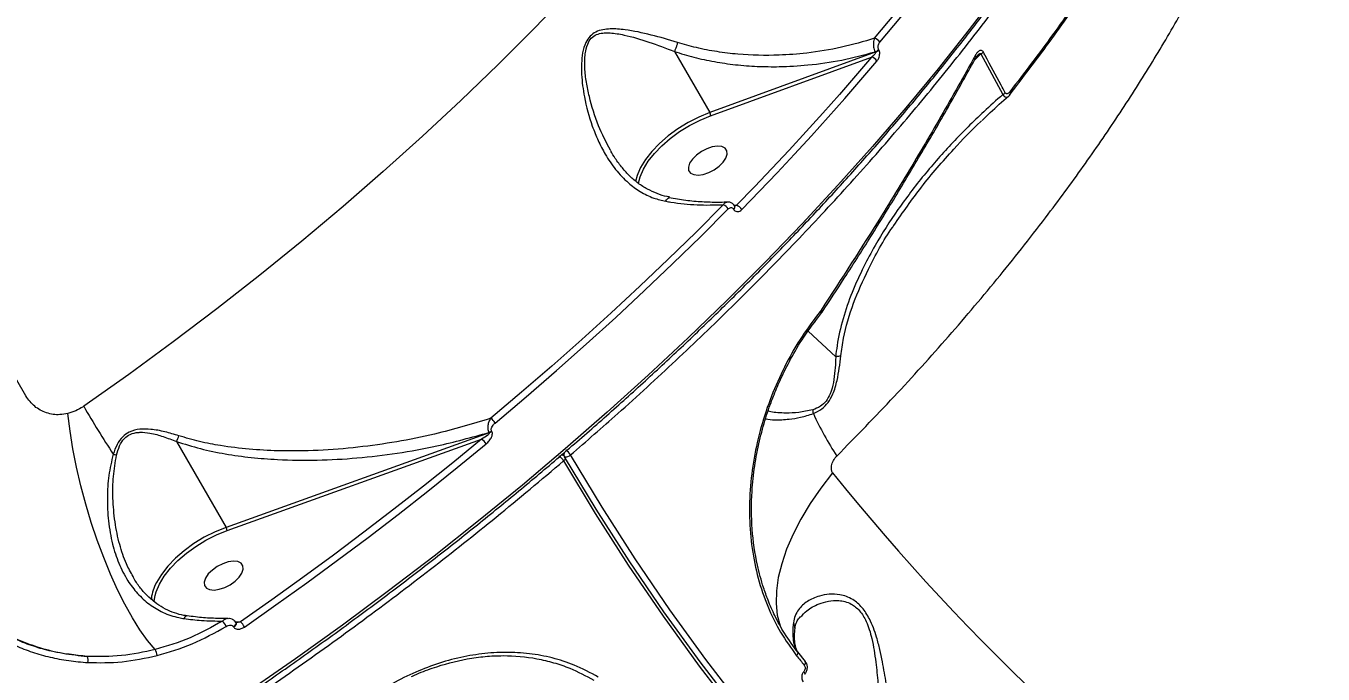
# Model space of a CAD drawing. Header units: millimetres. Extents: x -10881 to 8954, y -8695 to 5624.
# Drawn here: x 2917.6 to 3187.8, y -3273.4 to -3138.4 of the extents above; entities that cross this region are included whole.
import ezdxf

# ---------------------------------------------------------------- set-up
doc = ezdxf.new("R2010")
doc.units = ezdxf.units.MM
for name, color, linetype in [('DIKOM_ОБЪЕКТ', 7, 'Continuous'), ('DIKOM_РАЗМЕР_ЗОНА', 7, 'Continuous'), ('DIKOM_РАЗМЕР_ОБЪЕКТА', 7, 'Continuous')]:
    doc.layers.add(name, color=color, linetype=linetype)
doc.styles.add('style1', font='arial.ttf', dxfattribs={"width": 0.8})
doc.dimstyles.new('1-50', dxfattribs={"dimtxt": 300, "dimasz": 200, "dimexe": 100, "dimexo": 0, "dimgap": 100, "dimtad": 1, "dimtxsty": 'style1', "dimcen": 200, "dimclrd": 7, "dimclre": 7, "dimclrt": 7, "dimadec": 1, "dimazin": 2, "dimtfac": 1, "dimtmove": 0, "dimatfit": 2, "dimfxl": 0, "dimlwd": 25, "dimlwe": 18, "dimarcsym": 0})

# ---------------------------------------------------------------- blocks, each defined once
blk = doc.blocks.new('*D10')
at = {"layer": 'Defpoints', "color": 0, "transparency": 16777216}
for p in [(-7152.73, 2730.8), (7385.22, 911.28), (7385.22, -7693.77)]:
    blk.add_point(p, dxfattribs=at)
at = {"layer": 'DIKOM_РАЗМЕР_ОБЪЕКТА', "color": 7, "lineweight": 18, "transparency": 16777216}
for p, q in [((-7152.73, 2730.8), (-7152.73, -7793.77)), ((7385.22, 911.28), (7385.22, -7793.77))]:
    blk.add_line(p, q, dxfattribs=at)
at = {"layer": 'DIKOM_РАЗМЕР_ОБЪЕКТА', "color": 7, "lineweight": 25, "transparency": 16777216}
blk.add_line((-6952.73, -7693.77), (7185.22, -7693.77), dxfattribs=at)
at = {"layer": 'DIKOM_РАЗМЕР_ОБЪЕКТА', "color": 7, "transparency": 16777216}
for points in [[(-6952.73, -7660.43), (-6952.73, -7727.1), (-7152.73, -7693.77)], [(7185.22, -7660.43), (7185.22, -7727.1), (7385.22, -7693.77)]]:
    blk.add_solid(points, dxfattribs=at)
at = {"layer": 'DIKOM_РАЗМЕР_ОБЪЕКТА', "color": 7, "transparency": 16777216, "insert": (116.24, -7440.59), "char_height": 300, "attachment_point": 5, "style": 'style1'}
blk.add_mtext('14500', dxfattribs=at)
blk = doc.blocks.new('*D12')
at = {"layer": 'Defpoints', "color": 0, "transparency": 16777216}
for p in [(-9113.32, 3014.05), (8954.2, 2756.48), (8954.2, -8594.51)]:
    blk.add_point(p, dxfattribs=at)
at = {"layer": 'DIKOM_РАЗМЕР_ЗОНА', "color": 7, "lineweight": 18, "transparency": 16777216}
for p, q in [((-9113.32, 3014.05), (-9113.32, -8694.51)), ((8954.2, 2756.48), (8954.2, -8694.51))]:
    blk.add_line(p, q, dxfattribs=at)
at = {"layer": 'DIKOM_РАЗМЕР_ЗОНА', "color": 7, "lineweight": 25, "transparency": 16777216}
blk.add_line((-8913.32, -8594.51), (8754.2, -8594.51), dxfattribs=at)
at = {"layer": 'DIKOM_РАЗМЕР_ЗОНА', "color": 7, "transparency": 16777216}
for points in [[(-8913.32, -8561.18), (-8913.32, -8627.85), (-9113.32, -8594.51)], [(8754.2, -8561.18), (8754.2, -8627.85), (8954.2, -8594.51)]]:
    blk.add_solid(points, dxfattribs=at)
at = {"layer": 'DIKOM_РАЗМЕР_ЗОНА', "color": 7, "transparency": 16777216, "insert": (-79.56, -8341.34), "char_height": 300, "attachment_point": 5, "style": 'style1'}
blk.add_mtext('18000', dxfattribs=at)

msp = doc.modelspace()

# ---------------------------------------------------------------- linework, layer by layer
at = {"layer": 'DIKOM_ОБЪЕКТ', "color": 7, "linetype": 'Continuous', "lineweight": 15}
for p, q in [((2917.597, -3215.454), (2767.582, -2955.646)), ((3052.654, -3143.671), (3060.009, -3156.409)), ((3094.49, -3143.824), (3060.009, -3156.409)), ((3094.446, -3143.748), (3094.49, -3143.824)), ((3095.236, -3143.316), (3095.191, -3143.24)), ((3115.197, -3145.406), (3116.491, -3144.196)), ((3116.491, -3144.196), (3121.039, -3152.662)), ((3060.206, -3157.072), (3093.7, -3144.847)), ((3039.433, -3164.403), (3039.339, -3164.211)), ((3045.203, -3171.256), (3045.326, -3170.569)), ((3064.991, -3176.537), (3065.005, -3176.561)), ((3065.607, -3175.729), (3065.124, -3175.782)), ((3065.233, -3175.906), (3065.219, -3175.882)), ((3083.197, -3197.598), (3083, -3197.873)), ((3083.128, -3198.354), (3083.464, -3197.906)), ((3083.223, -3197.559), (3083.197, -3197.598)), ((3086.244, -3207.271), (3080.516, -3201.969)), ((3014.635, -3222.828), (3014.583, -3222.738)), ((2948.955, -3224.938), (2959.291, -3242.837)), ((3014.074, -3223.149), (2959.291, -3242.837)), ((2959.483, -3243.502), (3012.507, -3224.445)), ((3014.022, -3223.059), (3014.074, -3223.149)), ((3029.457, -3227.835), (3029.185, -3227.71)), ((2940.013, -3253.251), (2939.925, -3253.085)), ((2962.29, -3262.502), (2961.237, -3262.615)), ((2960.828, -3263.531), (2960.869, -3263.601)), ((3077.748, -3263.868), (3077.753, -3263.822)), ((3079.934, -3270.755), (3078.351, -3268.776)), ((3079.598, -3272.901), (3079.581, -3272.921)), ((3079.806, -3273.404), (3079.824, -3273.384))]:
    msp.add_line(p, q, dxfattribs=at)
at = {"layer": 'DIKOM_ОБЪЕКТ', "color": 7, "linetype": 'Continuous', "lineweight": 15, "flags": 128}
for points in [[(3120.232, -3130.968), (3114.038, -3139.127), (3107.581, -3147.273), (3100.869, -3155.398), (3093.906, -3163.495), (3086.698, -3171.558), (3079.252, -3179.579), (3071.574, -3187.553), (3063.67, -3195.472), (3055.546, -3203.33), (3047.21, -3211.12), (3038.669, -3218.835), (3029.93, -3226.469), (3021, -3234.016), (3011.886, -3241.469), (3002.597, -3248.822), (2993.141, -3256.069), (2983.524, -3263.203), (2973.756, -3270.219), (2963.845, -3277.111)], [(3030.8, -3131.187), (3023.484, -3138.814), (3015.94, -3146.387), (3008.176, -3153.899), (3000.199, -3161.342), (2992.016, -3168.71), (2983.634, -3175.996), (2975.063, -3183.192), (2966.309, -3190.294), (2957.38, -3197.292), (2948.286, -3204.183), (2939.034, -3210.958), (2929.634, -3217.611)], [(3115.308, -3144.519), (3115.387, -3144.623), (3115.441, -3144.723), (3115.47, -3144.815), (3115.472, -3144.898), (3115.448, -3144.967)], [(3093.7, -3144.847), (3090.384, -3148.738), (3087.011, -3152.621), (3083.581, -3156.497), (3080.095, -3160.364), (3076.554, -3164.221), (3072.959, -3168.068), (3069.31, -3171.904), (3065.607, -3175.729)], [(3066.677, -3176.623), (3070.388, -3172.79), (3074.046, -3168.944), (3077.65, -3165.088), (3081.199, -3161.221), (3084.693, -3157.345), (3088.131, -3153.461), (3091.512, -3149.568), (3094.837, -3145.668)], [(3045.326, -3170.569), (3045.547, -3169.777), (3046.224, -3168.186), (3047.214, -3166.553), (3048.494, -3164.917), (3050.033, -3163.316), (3051.796, -3161.788), (3053.742, -3160.368), (3055.825, -3159.089), (3057.997, -3157.982), (3060.206, -3157.072)], [(3060.009, -3156.409), (3057.731, -3157.348), (3055.492, -3158.49), (3053.344, -3159.808), (3051.337, -3161.273), (3049.519, -3162.849), (3047.931, -3164.5), (3046.612, -3166.187), (3045.591, -3167.871), (3045.357, -3168.348)], [(3060.552, -3163.555), (3059.399, -3163.937), (3058.264, -3164.521), (3057.237, -3165.258), (3056.402, -3166.089), (3055.827, -3166.946), (3055.558, -3167.761), (3055.617, -3168.468), (3055.999, -3169.008), (3056.674, -3169.338), (3057.586, -3169.432), (3058.661, -3169.282), (3059.814, -3168.9), (3060.949, -3168.317), (3061.976, -3167.58), (3062.811, -3166.749), (3063.386, -3165.891), (3063.655, -3165.076), (3063.596, -3164.37), (3063.214, -3163.829), (3062.539, -3163.499), (3061.627, -3163.405), (3060.552, -3163.555)], [(3045.357, -3168.348), (3044.893, -3169.512), (3044.579, -3170.763)], [(3062.826, -3175.608), (3057.154, -3181.297), (3051.369, -3186.955), (3045.472, -3192.578), (3039.466, -3198.166), (3033.354, -3203.716), (3027.139, -3209.224), (3020.823, -3214.69), (3014.408, -3220.109)], [(3015.319, -3221.093), (3021.747, -3215.661), (3028.077, -3210.184), (3034.306, -3204.663), (3040.432, -3199.102), (3046.451, -3193.501), (3052.361, -3187.865), (3058.159, -3182.195), (3063.843, -3176.494)], [(3083.197, -3197.598), (3083.29, -3197.699), (3083.358, -3197.792), (3083.402, -3197.876), (3083.418, -3197.946), (3083.406, -3198), (3083.404, -3198.004)], [(3083.223, -3197.559), (3083.312, -3197.661), (3083.379, -3197.756), (3083.421, -3197.841), (3083.437, -3197.913), (3083.425, -3197.97), (3083.423, -3197.974)], [(2944.507, -3268.301), (2942.933, -3266.404), (2941.347, -3264.184), (2939.765, -3261.663), (2938.203, -3258.866), (2936.677, -3255.821), (2935.2, -3252.557), (2933.788, -3249.108), (2932.455, -3245.507), (2931.214, -3241.789), (2930.077, -3237.991), (2929.055, -3234.151), (2928.158, -3230.307), (2927.396, -3226.497), (2926.776, -3222.758), (2926.304, -3219.127)], [(3012.507, -3224.445), (3006.485, -3229.367), (3000.385, -3234.245), (2994.21, -3239.077), (2987.962, -3243.863), (2981.644, -3248.6), (2975.258, -3253.287), (2968.806, -3257.921), (2962.29, -3262.502)], [(2963.113, -3263.603), (2969.644, -3259.012), (2976.111, -3254.367), (2982.513, -3249.669), (2988.846, -3244.92), (2995.109, -3240.123), (3001.298, -3235.279), (3007.413, -3230.389), (3013.45, -3225.456)], [(3029.904, -3228.242), (3029.914, -3228.263), (3029.94, -3228.363), (3029.931, -3228.478), (3029.888, -3228.604), (3029.812, -3228.735), (3029.706, -3228.866), (3029.575, -3228.993)], [(3231.077, -3414.488), (3218.867, -3408.049), (3206.874, -3401.335), (3195.106, -3394.348), (3183.571, -3387.095), (3172.277, -3379.578), (3161.23, -3371.805), (3150.439, -3363.778), (3139.909, -3355.505), (3129.649, -3346.989), (3119.664, -3338.237), (3109.962, -3329.255), (3100.548, -3320.048), (3091.429, -3310.623), (3082.61, -3300.985), (3074.099, -3291.141), (3065.899, -3281.098), (3058.017, -3270.861), (3050.457, -3260.438), (3043.226, -3249.836), (3036.326, -3239.061), (3029.764, -3228.12)], [(3231.864, -3413.67), (3219.683, -3407.247), (3207.719, -3400.548), (3195.979, -3393.578), (3184.472, -3386.342), (3173.205, -3378.843), (3162.184, -3371.088), (3151.418, -3363.08), (3140.914, -3354.826), (3130.678, -3346.331), (3120.717, -3337.6), (3111.037, -3328.64), (3101.646, -3319.455), (3092.548, -3310.052), (3083.751, -3300.437), (3075.259, -3290.616), (3067.079, -3280.597), (3059.216, -3270.384), (3051.674, -3259.986), (3044.46, -3249.409), (3037.577, -3238.659), (3031.029, -3227.745)], [(3029.575, -3228.993), (3036.141, -3239.94), (3043.045, -3250.722), (3050.281, -3261.331), (3057.846, -3271.761), (3065.733, -3282.004), (3073.938, -3292.054), (3082.455, -3301.904), (3091.279, -3311.548), (3100.403, -3320.979), (3109.823, -3330.192), (3119.532, -3339.18), (3129.523, -3347.937), (3139.79, -3356.458), (3150.326, -3364.737), (3161.125, -3372.768), (3172.178, -3380.547), (3183.48, -3388.068), (3195.022, -3395.326), (3206.797, -3402.317), (3218.797, -3409.036), (3231.015, -3415.478)], [(3085.601, -3231.454), (3083.146, -3234.671), (3080.946, -3237.898), (3079.016, -3241.109), (3077.374, -3244.281), (3076.03, -3247.387), (3074.997, -3250.404), (3074.281, -3253.309), (3073.888, -3256.078), (3073.822, -3258.691), (3074.083, -3261.127), (3074.669, -3263.366), (3074.717, -3263.499)], [(2944.505, -3257.043), (2944.728, -3256.243), (2945.409, -3254.643), (2946.406, -3253.002), (2947.695, -3251.358), (2949.246, -3249.751), (2951.022, -3248.217), (2952.982, -3246.793), (2955.079, -3245.513), (2957.263, -3244.407), (2959.483, -3243.502)], [(2959.291, -3242.837), (2957.001, -3243.771), (2954.748, -3244.912), (2952.586, -3246.232), (2950.565, -3247.7), (2948.733, -3249.282), (2947.134, -3250.94), (2945.804, -3252.635), (2944.777, -3254.327), (2944.543, -3254.803)], [(2959.733, -3250.02), (2958.581, -3250.402), (2957.445, -3250.985), (2956.418, -3251.722), (2955.584, -3252.553), (2955.008, -3253.411), (2954.739, -3254.226), (2954.798, -3254.932), (2955.18, -3255.472), (2955.855, -3255.803), (2956.767, -3255.896), (2957.843, -3255.746), (2958.995, -3255.364), (2960.131, -3254.781), (2961.157, -3254.044), (2961.992, -3253.213), (2962.567, -3252.355), (2962.836, -3251.54), (2962.777, -3250.834), (2962.395, -3250.294), (2961.721, -3249.963), (2960.809, -3249.869), (2959.733, -3250.02)], [(2944.334, -3258.369), (2944.379, -3257.763), (2944.505, -3257.043)], [(2951.144, -3261.302), (2951.147, -3261.302), (2951.162, -3261.304)], [(2961.305, -3262.671), (2961.342, -3262.809), (2961.309, -3262.982), (2961.206, -3263.17), (2961.041, -3263.358), (2960.828, -3263.531)], [(2961.345, -3262.739), (2961.382, -3262.879), (2961.349, -3263.052), (2961.246, -3263.24), (2961.082, -3263.428), (2960.869, -3263.601)], [(2961.339, -3262.729), (2961.342, -3262.735), (2961.345, -3262.739)], [(3079.687, -3271.553), (3079.788, -3271.43), (3079.871, -3271.307), (3079.934, -3271.185), (3079.974, -3271.069), (3079.992, -3270.962), (3079.985, -3270.867), (3079.955, -3270.786), (3079.934, -3270.755)], [(3079.581, -3272.921), (3079.67, -3273.032), (3079.741, -3273.135), (3079.791, -3273.226), (3079.819, -3273.303), (3079.823, -3273.363), (3079.806, -3273.405)], [(3079.598, -3272.901), (3079.687, -3273.012), (3079.758, -3273.115), (3079.808, -3273.206), (3079.836, -3273.283), (3079.841, -3273.344), (3079.824, -3273.383)]]:
    msp.add_lwpolyline(points, dxfattribs=at)
at = {"layer": 'DIKOM_ОБЪЕКТ', "color": 7, "linetype": 'Continuous', "lineweight": 15}
for centre, radius, start, end in [((2747.431, -2848.472), 453.75, 319.86872, 329.00966), ((2747.751, -2848.634), 454.754, 319.86872, 329.00966), ((3093.933, -3142.634), 1.753, 30.61266, 76.09112), ((3093.832, -3142.045), 1.809, 289.82279, 318.68929), ((3093.877, -3142.122), 1.809, 289.82279, 318.68929), ((3115.694, -3142.617), 1.769, 296.77789, 317.69529), ((3093.345, -3146.536), 1.726, 30.19473, 78.10709), ((3120.193, -3151.082), 1.793, 298.18038, 318.83296), ((3122.112, -3152.408), 0.546, 333.01395, 39.214), ((3058.789, -3157.131), 1.418, 2.40255, 30.63228), ((3062.04, -3177.539), 2.085, 30.09203, 67.8389), ((3064.646, -3176.049), 0.597, 305.27148, 16.09188), ((3064.666, -3176.077), 0.591, 305.04544, 17.38839), ((3064.937, -3177.615), 2.002, 29.70435, 70.45249), ((3126.797, -3103.274), 227.917, 210.10985, 213.05504), ((3012.74, -3222.566), 2.97, 29.73402, 55.81552), ((3078.802, -3219.14), 2.788, 0.40439, 16.90422), ((3145.469, -3189.685), 70.335, 204.74023, 212.98718), ((3013.374, -3221.276), 1.897, 289.954, 309.59593), ((3013.426, -3221.366), 1.897, 289.954, 309.59593), ((2940.592, -3220.808), 9.327, 333.71724, 341.62262), ((3010.893, -3226.895), 2.934, 29.36933, 56.6152), ((2944.785, -3194.649), 34.153, 254.69284, 255.90504), ((3027.219, -3230.32), 2.703, 29.39657, 59.04141), ((3029.175, -3228.461), 0.686, 65.66491, 97.81234), ((3029.039, -3228.744), 1, 30.11569, 65.24385), ((3030.736, -3227.644), 1.089, 156.6848, 199.07997), ((3030.008, -3226.693), 1.466, 263.52564, 314.16439), ((3028.702, -3229.056), 2.671, 29.40051, 59.41488), ((3442.988, -2945.58), 457.656, 218.65634, 235.75907), ((2958.099, -3243.543), 1.385, 1.70397, 30.62834), ((2952.245, -3258.612), 8.593, 153.68365, 175.68918), ((2951.279, -3262.088), 0.798, 99.71674, 161.90678), ((2954.98, -3265.511), 4.775, 25.3222, 41.36149), ((2958.345, -3266.305), 5.48, 29.53919, 43.95279), ((3076.145, -3263.695), 1.613, 355.45604, 37.14704), ((2942.234, -3269.772), 2.707, 4.70876, 32.92409), ((2928.663, -3270.517), 1.894, 345.10592, 25.18352), ((3424.907, -2993.875), 443.037, 218.4833, 218.81143)]:
    msp.add_arc(centre, radius, start, end, dxfattribs=at)
for points, knots in [([(2912.672, -3309.927), (2914.419, -3308.91), (2919.483, -3305.963), (2927.8, -3300.979), (2937.587, -3294.933), (2947.272, -3288.756), (2956.85, -3282.455), (2966.312, -3276.033), (2975.652, -3269.496), (2984.863, -3262.849), (2993.937, -3256.097), (3002.868, -3249.245), (3011.649, -3242.297), (3020.274, -3235.259), (3028.736, -3228.137), (3037.029, -3220.936), (3045.146, -3213.66), (3053.082, -3206.317), (3060.83, -3198.91), (3068.385, -3191.446), (3075.74, -3183.93), (3082.891, -3176.367), (3089.832, -3168.765), (3096.558, -3161.127), (3103.064, -3153.461), (3109.344, -3145.771), (3115.394, -3138.063), (3121.21, -3130.343), (3126.787, -3122.617), (3132.121, -3114.891), (3137.208, -3107.171), (3142.043, -3099.461), (3146.624, -3091.769), (3150.947, -3084.099), (3155.009, -3076.457), (3158.805, -3068.85), (3162.335, -3061.283), (3165.594, -3053.761), (3168.58, -3046.29), (3171.291, -3038.877), (3173.725, -3031.525), (3175.88, -3024.242), (3177.754, -3017.032), (3179.346, -3009.901), (3180.655, -3002.855), (3181.678, -2995.898), (3182.417, -2989.037), (3182.869, -2982.276), (3183.038, -2975.619), (3182.905, -2969.08), (3182.615, -2963.835), (3182.264, -2960.815), (3182.157, -2959.893)], [0, 0, 0, 0, 0.0107471, 0.0311651, 0.0515835, 0.0720021, 0.0924206, 0.1128393, 0.1332582, 0.1536771, 0.1740963, 0.1945156, 0.2149352, 0.2353551, 0.2557752, 0.2761956, 0.2966164, 0.3170376, 0.3374591, 0.3578811, 0.3783035, 0.3987263, 0.4191497, 0.4395736, 0.459998, 0.480423, 0.5008486, 0.5212748, 0.5417016, 0.5621289, 0.5825569, 0.6029854, 0.6234145, 0.6438441, 0.6642741, 0.6847045, 0.7051351, 0.7255658, 0.7459964, 0.7664267, 0.7868564, 0.8072852, 0.8277127, 0.8481386, 0.8685623, 0.8889834, 0.9094014, 0.9298156, 0.9502254, 0.9706305, 0.9910301, 1, 1, 1, 1]), ([(3031.029, -3227.745), (3034.323, -3224.881), (3041.784, -3218.394), (3053.005, -3208.107), (3064.694, -3196.887), (3075.96, -3185.507), (3086.853, -3173.918), (3097.326, -3162.149), (3107.361, -3150.205), (3116.871, -3138.176), (3125.718, -3126.241), (3133.896, -3114.437), (3141.424, -3102.771), (3148.39, -3091.108), (3154.816, -3079.399), (3160.666, -3067.678), (3165.921, -3055.954), (3170.529, -3044.319), (3174.425, -3032.944), (3177.622, -3021.859), (3180.145, -3011.064), (3182.023, -3000.434), (3183.262, -2989.924), (3183.815, -2979.579), (3183.759, -2969.965), (3183.183, -2963.967), (3182.922, -2961.245)], [0, 0, 0, 0, 0.0328915, 0.0745127, 0.1162054, 0.1581152, 0.200098, 0.242918, 0.2858158, 0.3289503, 0.3721644, 0.4137856, 0.4554783, 0.4973881, 0.5393709, 0.5821909, 0.6250887, 0.6682232, 0.7114373, 0.753058, 0.7947502, 0.8366595, 0.8786418, 0.9214613, 0.9643586, 1, 1, 1, 1]), ([(3086.473, -3227.979), (3090.497, -3223.855), (3098.556, -3215.597), (3109.872, -3203.033), (3120.601, -3190.349), (3130.057, -3178.319), (3138.342, -3167.01), (3145.578, -3156.428), (3152.294, -3145.845), (3158.518, -3135.202), (3164.205, -3124.542), (3169.341, -3113.86), (3173.867, -3103.251), (3177.682, -3092.967), (3180.81, -3083.044), (3183.301, -3073.465), (3185.213, -3064.018), (3186.543, -3054.655), (3187.289, -3045.41), (3187.344, -3036.316), (3187.131, -3030.17), (3186.719, -3027.126), (3186.699, -3026.974)], [0, 0, 0, 0, 0.060132, 0.1204111, 0.1811398, 0.2420205, 0.2922746, 0.3425286, 0.3931335, 0.4437384, 0.4954597, 0.5471809, 0.5992929, 0.6514048, 0.7000808, 0.7487567, 0.7977659, 0.846775, 0.8968431, 0.9469112, 0.9973488, 1, 1, 1, 1]), ([(3122.459, -3152.756), (3125.43, -3148.853), (3131.375, -3141.04), (3139.599, -3129.281), (3147.353, -3117.499), (3152.024, -3109.661), (3154.361, -3105.738)], [0, 0, 0, 0, 0.2489044, 0.4982428, 0.7488997, 1, 1, 1, 1]), ([(3154.474, -3104.97), (3152.155, -3108.865), (3147.513, -3116.66), (3139.78, -3128.426), (3131.529, -3140.237), (3125.535, -3148.118), (3122.535, -3152.062)], [0, 0, 0, 0, 0.2489043, 0.4982428, 0.7488998, 1, 1, 1, 1]), ([(3053.314, -3141.807), (3051.478, -3141.258), (3047.762, -3140.145), (3043.108, -3139.175), (3039.782, -3138.9), (3037.751, -3139.086), (3036.289, -3139.527), (3035.017, -3140.44), (3034.033, -3141.957), (3033.485, -3143.945), (3033.274, -3146.199), (3033.318, -3149.278), (3033.897, -3153.701), (3035.141, -3158.308), (3036.73, -3162.245), (3038.304, -3165.3), (3040.353, -3168.333), (3042.813, -3170.957), (3045.505, -3172.941), (3048.136, -3174.254), (3050.016, -3174.693), (3050.87, -3174.892)], [0, 0, 0, 0, 0.0913266, 0.1848751, 0.2390192, 0.2664389, 0.2946558, 0.3210572, 0.3475183, 0.3830373, 0.4180447, 0.453627, 0.5268316, 0.6259268, 0.6768417, 0.7282368, 0.790386, 0.8540593, 0.9046378, 0.9566771, 1, 1, 1, 1]), ([(3039.339, -3164.211), (3038.454, -3162.553), (3036.576, -3159.032), (3035.149, -3154.165), (3034.29, -3150.111), (3033.933, -3147.122), (3033.984, -3144.419), (3034.43, -3142.256), (3035.289, -3140.837), (3036.431, -3140.08), (3037.711, -3139.783), (3038.664, -3139.769), (3040.146, -3139.846), (3042.89, -3140.339), (3047.332, -3141.631), (3050.88, -3142.991), (3052.654, -3143.671)], [0, 0, 0, 0, 0.1276715, 0.2710806, 0.3382951, 0.4055486, 0.4722248, 0.5194587, 0.5535065, 0.5874722, 0.6218873, 0.6565246, 0.6621907, 0.7375153, 0.8687274, 1, 1, 1, 1]), ([(3053.314, -3141.807), (3053.298, -3141.874), (3053.243, -3142.089), (3053.111, -3142.53), (3052.901, -3143.124), (3052.736, -3143.487), (3052.654, -3143.668)], [0, 0, 0, 0, 0.1074474, 0.3494646, 0.6747323, 1, 1, 1, 1]), ([(3094.355, -3140.933), (3092.068, -3141.599), (3087.463, -3142.941), (3080.75, -3144.024), (3073.531, -3144.591), (3067.253, -3144.455), (3061.514, -3143.76), (3057.301, -3142.966), (3054.612, -3142.185), (3053.314, -3141.807)], [0, 0, 0, 0, 0.1738754, 0.3501405, 0.4880607, 0.6922757, 0.7967199, 0.9019392, 1, 1, 1, 1]), ([(3094.355, -3140.933), (3094.341, -3140.961), (3094.252, -3141.153), (3094.137, -3141.559), (3094.085, -3142.166), (3094.125, -3142.745), (3094.24, -3143.293), (3094.377, -3143.595), (3094.446, -3143.748)], [0, 0, 0, 0, 0.0391395, 0.2683184, 0.4663917, 0.6436366, 0.8199332, 1, 1, 1, 1]), ([(3095.191, -3143.24), (3095.156, -3143.163), (3095.086, -3143.01), (3095.062, -3142.723), (3095.099, -3142.416), (3095.209, -3142.088), (3095.34, -3141.866), (3095.429, -3141.757), (3095.442, -3141.741)], [0, 0, 0, 0, 0.1673343, 0.3344543, 0.509132, 0.7130655, 0.9577286, 1, 1, 1, 1]), ([(3052.654, -3143.671), (3052.654, -3143.671), (3052.654, -3143.67), (3052.653, -3143.669), (3052.654, -3143.668), (3052.654, -3143.668)], [0, 0, 0, 0, 0.42282342, 0.77457392, 1, 1, 1, 1]), ([(3052.654, -3143.668), (3053.995, -3144.087), (3056.722, -3144.938), (3060.993, -3145.84), (3065.413, -3146.48), (3069.927, -3146.824), (3074.96, -3146.888), (3080.856, -3146.533), (3087.579, -3145.584), (3092.147, -3144.362), (3094.446, -3143.748)], [0, 0, 0, 0, 0.0999693, 0.2032311, 0.3072661, 0.4135113, 0.5204311, 0.6601775, 0.8289759, 1, 1, 1, 1]), ([(3115.308, -3144.519), (3115.017, -3145.048), (3113.563, -3147.689), (3109.713, -3154.565), (3103.561, -3165.172), (3094.467, -3180.22), (3087.466, -3191.015), (3083.223, -3197.559)], [0, 0, 0, 0, 0.0299896, 0.1499527, 0.3899094, 0.6301905, 1, 1, 1, 1]), ([(3094.49, -3143.824), (3094.499, -3143.845), (3094.516, -3143.886), (3094.51, -3143.991), (3094.448, -3144.145), (3094.301, -3144.348), (3094.068, -3144.581), (3093.853, -3144.747), (3093.719, -3144.835), (3093.7, -3144.847)], [0, 0, 0, 0, 0.0552692, 0.109801, 0.2436747, 0.4175578, 0.6517925, 0.9518587, 1, 1, 1, 1]), ([(3094.837, -3145.668), (3094.856, -3145.645), (3094.996, -3145.474), (3095.204, -3145.123), (3095.377, -3144.6), (3095.433, -3144.117), (3095.397, -3143.671), (3095.289, -3143.435), (3095.236, -3143.316)], [0, 0, 0, 0, 0.0392374, 0.287234, 0.4951935, 0.6709996, 0.8353028, 1, 1, 1, 1]), ([(3117.003, -3143.808), (3116.953, -3143.729), (3116.855, -3143.572), (3116.649, -3143.457), (3116.393, -3143.439), (3116.042, -3143.585), (3115.651, -3143.956), (3115.42, -3144.335), (3115.308, -3144.519)], [0, 0, 0, 0, 0.1098635, 0.2200424, 0.3257284, 0.4925231, 0.7537199, 1, 1, 1, 1]), ([(3115.459, -3144.976), (3115.483, -3144.924), (3115.566, -3144.74), (3115.71, -3144.562), (3115.792, -3144.486), (3115.813, -3144.467)], [0, 0, 0, 0, 0.2249533, 0.8006682, 1, 1, 1, 1]), ([(3115.808, -3144.478), (3115.878, -3144.409), (3116.02, -3144.27), (3116.216, -3144.131), (3116.357, -3144.072), (3116.425, -3144.072), (3116.452, -3144.084), (3116.473, -3144.105), (3116.49, -3144.138), (3116.491, -3144.175), (3116.491, -3144.196)], [0, 0, 0, 0, 0.3048991, 0.6111386, 0.7585083, 0.809541, 0.8610645, 0.8755328, 0.9260788, 1, 1, 1, 1]), ([(3121.542, -3152.262), (3121.258, -3151.749), (3119.837, -3149.187), (3118.329, -3146.366), (3117.127, -3144.047), (3117.003, -3143.808)], [0, 0, 0, 0, 0.1831691, 0.9158786, 1, 1, 1, 1]), ([(3083.43, -3197.979), (3084.976, -3195.627), (3088.56, -3190.177), (3093.977, -3181.612), (3099.718, -3172.285), (3105.28, -3162.939), (3110.544, -3153.824), (3113.855, -3147.837), (3115.443, -3144.964)], [0, 0, 0, 0, 0.1330771, 0.3084086, 0.4840316, 0.6601375, 0.8369174, 1, 1, 1, 1]), ([(3121.039, -3152.662), (3119.712, -3153.842), (3116.108, -3157.045), (3110.558, -3162.595), (3104.556, -3169.392), (3099.115, -3176.56), (3095.016, -3182.982), (3091.897, -3188.772), (3089.588, -3193.852), (3087.675, -3199.352), (3086.627, -3203.859), (3086.33, -3206.5), (3086.244, -3207.271)], [0, 0, 0, 0, 0.0783339, 0.2125921, 0.3472662, 0.4817928, 0.6158493, 0.6916662, 0.7820716, 0.8726186, 0.9628125, 1, 1, 1, 1]), ([(3121.039, -3152.662), (3121.146, -3152.786), (3121.359, -3153.033), (3121.701, -3153.193), (3122.007, -3153.201), (3122.161, -3153.079), (3122.232, -3153.022)], [0, 0, 0, 0, 0.2573471, 0.5145474, 0.7770541, 1, 1, 1, 1]), ([(3122.535, -3152.062), (3122.44, -3152.17), (3122.274, -3152.36), (3122.011, -3152.492), (3121.807, -3152.495), (3121.649, -3152.418), (3121.578, -3152.314), (3121.542, -3152.262)], [0, 0, 0, 0, 0.3196286, 0.5618766, 0.7279416, 0.8640377, 1, 1, 1, 1]), ([(3122.239, -3153.015), (3122.331, -3152.944), (3122.466, -3152.839), (3122.558, -3152.692), (3122.587, -3152.646)], [0, 0, 0, 0, 0.6825051, 1, 1, 1, 1]), ([(3116.72, -3158.065), (3117.287, -3157.504), (3119.054, -3155.758), (3120.944, -3154.126), (3122.228, -3153.018)], [0, 0, 0, 0, 0.3209125, 1, 1, 1, 1]), ([(3098.375, -3179.924), (3100.236, -3177.222), (3104.036, -3171.702), (3110.28, -3164.584), (3114.529, -3160.039), (3116.564, -3158.171), (3116.606, -3158.133)], [0, 0, 0, 0, 0.3485212, 0.7118369, 0.9941149, 1, 1, 1, 1]), ([(2932.137, -3758.44), (2934.133, -3758.063), (2938.656, -3757.211), (2945.962, -3755.212), (2954.051, -3752.453), (2962.382, -3749.029), (2970.998, -3744.929), (2979.872, -3740.144), (2989.014, -3734.657), (2998.346, -3728.505), (3007.741, -3721.774), (3017.152, -3714.516), (3026.581, -3706.752), (3036.124, -3698.403), (3045.836, -3689.415), (3055.68, -3679.808), (3065.664, -3669.562), (3075.699, -3658.758), (3085.649, -3647.545), (3095.472, -3635.99), (3105.173, -3624.106), (3114.854, -3611.77), (3124.567, -3598.909), (3134.271, -3585.562), (3143.971, -3571.712), (3153.578, -3557.474), (3162.853, -3543.212), (3171.766, -3529.011), (3180.336, -3514.886), (3188.763, -3500.513), (3197.088, -3485.815), (3205.276, -3470.842), (3213.327, -3455.58), (3221.171, -3440.155), (3228.8, -3424.573), (3236.184, -3408.896), (3243.326, -3393.115), (3250.201, -3377.272), (3256.846, -3361.281), (3263.223, -3345.206), (3269.329, -3329.039), (3275.103, -3312.923), (3280.469, -3297.077), (3285.418, -3281.565), (3289.966, -3266.37), (3294.162, -3251.336), (3298.024, -3236.381), (3301.524, -3221.573), (3304.658, -3206.908), (3307.38, -3192.529), (3309.764, -3178.181), (3310.987, -3168.869), (3311.615, -3164.093)], [0, 0, 0, 0, 0.0156506, 0.0354738, 0.0552971, 0.075258, 0.095219, 0.1156142, 0.1360095, 0.1565548, 0.1771001, 0.1969234, 0.2167466, 0.2367076, 0.2566685, 0.2770638, 0.297459, 0.3180044, 0.3385497, 0.358373, 0.3781962, 0.3981572, 0.4181181, 0.4385134, 0.4589086, 0.4794539, 0.4999993, 0.5191131, 0.5382268, 0.557464, 0.5767011, 0.5963257, 0.6159504, 0.6357087, 0.6554669, 0.6752902, 0.6951135, 0.7150745, 0.7350355, 0.7554308, 0.7758261, 0.7963715, 0.8169168, 0.8367401, 0.8565634, 0.8765245, 0.8964855, 0.9168808, 0.9372761, 0.9578214, 0.9783668, 1, 1, 1, 1]), ([(3051.604, -3173.996), (3051.454, -3173.972), (3050.574, -3173.836), (3049.031, -3173.308), (3047, -3172.397), (3045.094, -3171.176), (3043.354, -3169.691), (3041.772, -3167.924), (3040.425, -3166.176), (3039.693, -3164.936), (3039.388, -3164.418)], [0, 0, 0, 0, 0.0283909, 0.1661753, 0.3084239, 0.4530158, 0.5967429, 0.7404534, 0.8915751, 1, 1, 1, 1]), ([(3050.87, -3174.892), (3050.88, -3174.87), (3050.964, -3174.693), (3051.14, -3174.408), (3051.38, -3174.179), (3051.516, -3174.198), (3051.575, -3174.205)], [0, 0, 0, 0, 0.0465837, 0.3760544, 0.7306366, 1, 1, 1, 1]), ([(3063.716, -3175.047), (3063.606, -3175.057), (3062.446, -3175.155), (3060.116, -3175.131), (3056.744, -3174.942), (3053.879, -3174.612), (3052.138, -3174.27), (3051.569, -3174.158)], [0, 0, 0, 0, 0.0293479, 0.3075718, 0.5862, 0.8646774, 1, 1, 1, 1]), ([(3050.87, -3174.892), (3051.219, -3174.95), (3053.409, -3175.313), (3057.484, -3175.752), (3061.022, -3175.657), (3062.826, -3175.608)], [0, 0, 0, 0, 0.0849882, 0.5334671, 1, 1, 1, 1]), ([(3063.718, -3175.06), (3063.557, -3175.091), (3063.232, -3175.153), (3062.962, -3175.456), (3062.826, -3175.608)], [0, 0, 0, 0, 0.4971722, 1, 1, 1, 1]), ([(3065.207, -3175.89), (3065.108, -3175.738), (3064.896, -3175.413), (3064.373, -3175.13), (3063.947, -3175.013), (3063.735, -3175.06), (3063.723, -3175.063)], [0, 0, 0, 0, 0.2979765, 0.6340266, 0.9792484, 1, 1, 1, 1]), ([(3063.843, -3176.494), (3063.932, -3176.418), (3064.11, -3176.268), (3064.416, -3176.189), (3064.699, -3176.239), (3064.89, -3176.381), (3064.967, -3176.501), (3064.991, -3176.537)], [0, 0, 0, 0, 0.2336562, 0.4673227, 0.6955597, 0.9087114, 1, 1, 1, 1]), ([(3065.005, -3176.561), (3065.04, -3176.615), (3065.153, -3176.79), (3065.43, -3176.997), (3065.841, -3177.072), (3066.287, -3176.957), (3066.547, -3176.734), (3066.677, -3176.623)], [0, 0, 0, 0, 0.09315202, 0.30389583, 0.53022692, 0.76518798, 1, 1, 1, 1]), ([(3065.607, -3175.729), (3065.527, -3175.771), (3065.383, -3175.847), (3065.226, -3175.872), (3065.156, -3175.883)], [0, 0, 0, 0, 0.5543316, 1, 1, 1, 1]), ([(3065.232, -3175.912), (3065.236, -3175.915), (3065.242, -3175.921), (3065.235, -3175.907), (3065.232, -3175.901)], [0, 0, 0, 0, 0.5394228, 1, 1, 1, 1]), ([(3087.314, -3207.088), (3087.48, -3205.871), (3087.985, -3202.192), (3089.821, -3196.099), (3093.304, -3188.357), (3096.208, -3182.933), (3098.29, -3180.042), (3098.375, -3179.924)], [0, 0, 0, 0, 0.1285497, 0.3884653, 0.6487919, 0.9856941, 1, 1, 1, 1]), ([(3083, -3197.873), (3081.723, -3199.559), (3079.169, -3202.93), (3075.885, -3208.626), (3073.089, -3214.675), (3070.875, -3221.031), (3069.291, -3227.577), (3068.387, -3234.203), (3068.19, -3240.803), (3068.724, -3247.271), (3069.988, -3253.491), (3071.984, -3259.349), (3074.632, -3264.809), (3076.945, -3267.983), (3078.102, -3269.571)], [0, 0, 0, 0, 0.0836186, 0.1671661, 0.2504175, 0.3338525, 0.4173036, 0.5004885, 0.5837385, 0.6671385, 0.7504577, 0.8333964, 0.916628, 1, 1, 1, 1]), ([(3078.405, -3268.905), (3077.438, -3267.601), (3075.651, -3265.192), (3073.639, -3261.474), (3072.218, -3258.251), (3071.239, -3255.516), (3070.514, -3253.081), (3069.537, -3249.1), (3068.688, -3243.214), (3068.661, -3236.215), (3069.312, -3230.043), (3070.292, -3224.913), (3071.401, -3220.847), (3072.461, -3217.653), (3073.487, -3214.908), (3074.929, -3211.544), (3076.96, -3207.509), (3079.687, -3202.902), (3081.95, -3199.923), (3083.167, -3198.32)], [0, 0, 0, 0, 0.0701161, 0.1296237, 0.1784551, 0.2169555, 0.249148, 0.2819563, 0.3823807, 0.4838444, 0.5517001, 0.6186797, 0.681243, 0.7106286, 0.7458603, 0.7922025, 0.8497876, 0.9191813, 1, 1, 1, 1]), ([(3083, -3197.873), (3083.045, -3197.941), (3083.138, -3198.079), (3083.188, -3198.235), (3083.165, -3198.294), (3083.156, -3198.316)], [0, 0, 0, 0, 0.3780167, 0.7757029, 1, 1, 1, 1]), ([(3083.156, -3198.316), (3083.156, -3198.337), (3083.155, -3198.366), (3083.131, -3198.376), (3083.125, -3198.378)], [0, 0, 0, 0, 0.7452603, 1, 1, 1, 1]), ([(3083.396, -3198.016), (3083.402, -3198.006), (3083.41, -3197.993), (3083.418, -3197.982), (3083.42, -3197.979)], [0, 0, 0, 0, 0.7945528, 1, 1, 1, 1]), ([(3086.251, -3207.275), (3086.251, -3207.276), (3086.245, -3207.451), (3086.208, -3208.401), (3086.119, -3210.161), (3085.828, -3212.595), (3085.273, -3214.836), (3084.287, -3216.606), (3082.983, -3217.785), (3082.009, -3218.135), (3081.469, -3218.329)], [0, 0, 0, 0, 0.0002729, 0.0414504, 0.2242979, 0.4065738, 0.5849828, 0.712481, 0.840453, 1, 1, 1, 1]), ([(3081.59, -3219.12), (3082.186, -3218.841), (3083.271, -3218.333), (3084.707, -3216.882), (3085.847, -3214.821), (3086.56, -3212.311), (3087.022, -3209.621), (3087.216, -3207.938), (3087.314, -3207.088)], [0, 0, 0, 0, 0.16726677, 0.30432056, 0.4416754, 0.63703311, 0.81672043, 1, 1, 1, 1]), ([(3086.244, -3207.271), (3086.245, -3207.272), (3086.247, -3207.274), (3086.249, -3207.275), (3086.251, -3207.275), (3086.251, -3207.275)], [0, 0, 0, 0, 0.4569013, 0.8306736, 1, 1, 1, 1]), ([(3087.314, -3207.088), (3087.29, -3207.098), (3087.151, -3207.152), (3086.82, -3207.24), (3086.452, -3207.262), (3086.251, -3207.275)], [0, 0, 0, 0, 0.0844006, 0.5004757, 1, 1, 1, 1]), ([(2926.304, -3219.127), (2925.76, -3219.223), (2924.237, -3219.494), (2921.782, -3219.092), (2919.26, -3217.756), (2918.155, -3216.227), (2917.597, -3215.454)], [0, 0, 0, 0, 0.1529617, 0.4283712, 0.7114357, 1, 1, 1, 1]), ([(2929.634, -3217.611), (2929.586, -3217.644), (2929.056, -3218.008), (2927.968, -3218.63), (2926.865, -3218.959), (2926.304, -3219.127)], [0, 0, 0, 0, 0.0468117, 0.5142778, 1, 1, 1, 1]), ([(3014.408, -3220.109), (3010.539, -3221.279), (3004.129, -3223.218), (2994.822, -3225.064), (2986.725, -3226.225), (2978.453, -3226.888), (2970.874, -3226.983), (2964.081, -3226.611), (2958.632, -3225.939), (2953.722, -3225.008), (2950.874, -3224.169), (2949.444, -3223.748)], [0, 0, 0, 0, 0.1867525, 0.3094247, 0.4327029, 0.5580685, 0.684283, 0.7740096, 0.8643082, 0.931893, 1, 1, 1, 1]), ([(3014.408, -3220.109), (3014.268, -3220.332), (3013.992, -3220.772), (3013.796, -3221.544), (3013.777, -3222.187), (3013.854, -3222.683), (3013.965, -3222.931), (3014.022, -3223.059)], [0, 0, 0, 0, 0.27046009, 0.53354218, 0.71815067, 0.85528684, 1, 1, 1, 1]), ([(3071.638, -3220.211), (3072.264, -3220.306), (3073.613, -3220.513), (3076.181, -3220.349), (3078.902, -3219.97), (3080.689, -3219.405), (3081.59, -3219.12)], [0, 0, 0, 0, 0.2652163, 0.5718582, 0.7841089, 1, 1, 1, 1]), ([(3081.469, -3218.329), (3080.479, -3218.545), (3078.475, -3218.982), (3075.512, -3219.033), (3073.306, -3218.961), (3072.343, -3218.655), (3072.161, -3218.597)], [0, 0, 0, 0, 0.2644341, 0.5352347, 0.9122101, 1, 1, 1, 1]), ([(2949.444, -3223.748), (2948.484, -3223.457), (2946.552, -3222.87), (2943.841, -3222.372), (2941.318, -3222.292), (2939.256, -3222.778), (2937.612, -3223.973), (2936.478, -3225.593), (2936.012, -3226.906), (2935.769, -3227.59)], [0, 0, 0, 0, 0.1836407, 0.3692282, 0.5090692, 0.6522032, 0.7508521, 0.870207, 1, 1, 1, 1]), ([(3013.45, -3225.456), (3013.679, -3225.244), (3014.12, -3224.834), (3014.555, -3224.136), (3014.739, -3223.556), (3014.76, -3223.13), (3014.677, -3222.929), (3014.635, -3222.828)], [0, 0, 0, 0, 0.3047452, 0.5876433, 0.7664737, 0.8828691, 1, 1, 1, 1]), ([(3014.583, -3222.738), (3014.556, -3222.673), (3014.502, -3222.543), (3014.515, -3222.273), (3014.631, -3221.912), (3014.902, -3221.481), (3015.176, -3221.226), (3015.319, -3221.093)], [0, 0, 0, 0, 0.1206113, 0.2406382, 0.4168594, 0.6949762, 1, 1, 1, 1]), ([(2936.468, -3227.774), (2936.649, -3227.119), (2936.992, -3225.883), (2937.946, -3224.338), (2939.345, -3223.316), (2940.527, -3223.068), (2941.926, -3222.999), (2943.687, -3223.196), (2946.226, -3223.88), (2948.042, -3224.584), (2948.955, -3224.938)], [0, 0, 0, 0, 0.1298043, 0.2451349, 0.3384772, 0.4558055, 0.4772513, 0.6177466, 0.807631, 1, 1, 1, 1]), ([(2948.955, -3224.938), (2950.604, -3225.464), (2953.918, -3226.523), (2959.147, -3227.578), (2964.512, -3228.322), (2970.905, -3228.814), (2978.277, -3228.907), (2986.615, -3228.447), (2994.95, -3227.445), (3004.185, -3225.8), (3010.439, -3224.057), (3014.022, -3223.059)], [0, 0, 0, 0, 0.0788562, 0.1585934, 0.2403673, 0.3226077, 0.4467852, 0.571893, 0.6995021, 0.8278373, 1, 1, 1, 1]), ([(3014.074, -3223.149), (3014.079, -3223.163), (3014.091, -3223.194), (3014.079, -3223.263), (3013.999, -3223.414), (3013.52, -3223.883), (3012.96, -3224.194), (3012.507, -3224.445)], [0, 0, 0, 0, 0.0239475, 0.053478, 0.1070978, 0.2794458, 1, 1, 1, 1]), ([(2935.769, -3227.59), (2935.427, -3229.06), (2934.735, -3232.035), (2934.483, -3236.738), (2934.693, -3241.566), (2935.497, -3246.164), (2936.855, -3250.357), (2938.617, -3253.809), (2940.79, -3256.688), (2943.242, -3258.938), (2946.134, -3260.666), (2948.636, -3261.526), (2950.158, -3261.78), (2950.521, -3261.84)], [0, 0, 0, 0, 0.102482, 0.2075129, 0.3191327, 0.4335144, 0.5324169, 0.6339808, 0.7173043, 0.8028965, 0.8863178, 0.9729279, 1, 1, 1, 1]), ([(2939.925, -3253.085), (2939.435, -3252.213), (2938.267, -3250.134), (2937.007, -3246.283), (2936.046, -3241.678), (2935.663, -3236.909), (2935.695, -3232.219), (2936.209, -3229.264), (2936.468, -3227.774)], [0, 0, 0, 0, 0.12025052, 0.2867385, 0.4714553, 0.66045949, 0.82865694, 1, 1, 1, 1]), ([(3085.601, -3231.454), (3085.552, -3231.378), (3085.447, -3231.219), (3085.344, -3230.823), (3085.331, -3230.305), (3085.478, -3229.515), (3085.771, -3228.883), (3086.149, -3228.331), (3086.344, -3228.119), (3086.473, -3227.979)], [0, 0, 0, 0, 0.0767419, 0.1605212, 0.317401, 0.4661276, 0.7624994, 0.842837, 1, 1, 1, 1]), ([(2474.407, -3370.97), (2475.12, -3371.509), (2478.361, -3373.957), (2484.717, -3377.9), (2493.478, -3382.775), (2502.911, -3387.211), (2512.939, -3391.218), (2523.596, -3394.776), (2534.794, -3397.846), (2546.377, -3400.39), (2558.279, -3402.415), (2570.489, -3403.942), (2583.131, -3404.988), (2596.282, -3405.553), (2609.899, -3405.619), (2624, -3405.174), (2638.467, -3404.212), (2652.93, -3402.767), (2667.306, -3400.884), (2681.58, -3398.6), (2696.082, -3395.87), (2710.889, -3392.674), (2725.95, -3389.012), (2741.276, -3384.872), (2756.744, -3380.28), (2772.346, -3375.236), (2788.019, -3369.757), (2803.773, -3363.836), (2819.565, -3357.487), (2835.481, -3350.669), (2851.457, -3343.397), (2867.5, -3335.657), (2883.467, -3327.51), (2899.141, -3319.068), (2914.461, -3310.382), (2929.443, -3301.46), (2944.243, -3292.21), (2958.94, -3282.578), (2973.466, -3272.593), (2987.827, -3262.243), (3001.878, -3251.611), (3015.872, -3240.54), (3024.929, -3232.907), (3029.575, -3228.993)], [0, 0, 0, 0, 0.0069069, 0.0314206, 0.0561045, 0.0807884, 0.1060094, 0.1312304, 0.156637, 0.1820435, 0.2065572, 0.2310708, 0.2557548, 0.2804387, 0.3056597, 0.3308807, 0.3562872, 0.3816938, 0.4053301, 0.4289664, 0.4527552, 0.4765441, 0.5008121, 0.5250802, 0.5495135, 0.5739467, 0.5984604, 0.6229741, 0.6476581, 0.6723421, 0.6975631, 0.7227842, 0.7481908, 0.7735974, 0.7981111, 0.8226248, 0.8473088, 0.8719928, 0.8972139, 0.9224349, 0.9478415, 0.9732482, 1, 1, 1, 1]), ([(2951.169, -3261.273), (2950.931, -3261.246), (2950.014, -3261.144), (2948.494, -3260.679), (2946.61, -3259.884), (2944.819, -3258.788), (2943.148, -3257.412), (2941.632, -3255.749), (2940.572, -3254.352), (2940.09, -3253.454), (2939.987, -3253.263)], [0, 0, 0, 0, 0.0485906, 0.1870828, 0.3310451, 0.4808, 0.634765, 0.7925872, 0.9557305, 1, 1, 1, 1]), ([(3019.686, -3737.342), (3023.232, -3735.669), (3030.19, -3732.385), (3040.957, -3726.173), (3051.877, -3719.104), (3063.09, -3711.003), (3074.772, -3701.738), (3085.467, -3692.498), (3095.089, -3683.616), (3103.951, -3675.026), (3113.449, -3665.337), (3123.569, -3654.459), (3134.504, -3642.107), (3146.225, -3628.145), (3158.581, -3612.588), (3170.392, -3596.911), (3181.636, -3581.25), (3191.904, -3566.289), (3201.527, -3551.676), (3210.366, -3537.738), (3218.902, -3523.774), (3228.047, -3508.267), (3237.557, -3491.45), (3247.342, -3473.318), (3256.093, -3456.352), (3264.127, -3440.086), (3271.359, -3424.827), (3278.201, -3409.781), (3285.381, -3393.318), (3292.653, -3375.766), (3299.904, -3357.191), (3306.176, -3340.117), (3311.738, -3324.018), (3316.572, -3309.146), (3320.973, -3294.7), (3324.971, -3280.617), (3328.66, -3266.659), (3330.818, -3257.52), (3331.898, -3252.951)], [0, 0, 0, 0, 0.032111, 0.0630277, 0.0939444, 0.1253135, 0.1566826, 0.1898356, 0.2118035, 0.2337714, 0.2604105, 0.2870646, 0.3137037, 0.3466931, 0.3796826, 0.4118188, 0.4412645, 0.4707102, 0.4960711, 0.5214321, 0.5455478, 0.5696635, 0.6018526, 0.6313464, 0.6608402, 0.686242, 0.7116437, 0.7357977, 0.7599516, 0.7922212, 0.8217882, 0.8513553, 0.8768194, 0.9022834, 0.926496, 0.9507086, 0.9753543, 1, 1, 1, 1]), ([(3098.453, -3286.69), (3098.302, -3285.638), (3097.995, -3283.504), (3097.428, -3279.648), (3096.787, -3275.405), (3096.134, -3271.544), (3095.451, -3268.281), (3094.841, -3265.911), (3094.129, -3263.761), (3093.193, -3261.592), (3091.787, -3259.41), (3090.048, -3257.947), (3088.457, -3257.197), (3086.778, -3256.764), (3084.847, -3256.706), (3082.515, -3257.147), (3080.247, -3258.188), (3078.65, -3259.677), (3077.743, -3261.227), (3077.535, -3262.22), (3077.43, -3262.72)], [0, 0, 0, 0, 0.0717889, 0.1456298, 0.2211699, 0.2985182, 0.3406369, 0.3832929, 0.4161016, 0.4496125, 0.4986455, 0.5477921, 0.5804516, 0.6139716, 0.670437, 0.7283184, 0.8119545, 0.8980741, 0.9486872, 1, 1, 1, 1]), ([(3078.942, -3261.5), (3079.341, -3261.055), (3080.343, -3259.936), (3082.391, -3258.854), (3084.701, -3258.154), (3086.563, -3258.005), (3088.191, -3258.26), (3089.684, -3258.826), (3091.306, -3260.107), (3092.527, -3262.123), (3093.286, -3264.152), (3093.831, -3266.187), (3094.263, -3268.465), (3094.699, -3271.585), (3095.067, -3275.334), (3095.389, -3279.435), (3095.667, -3283.244), (3095.809, -3285.368), (3095.88, -3286.442)], [0, 0, 0, 0, 0.0665387, 0.1672949, 0.232458, 0.2988888, 0.3352977, 0.3726029, 0.4259075, 0.4791326, 0.5155859, 0.5531011, 0.6014023, 0.6504102, 0.7388382, 0.8292026, 0.9136267, 1, 1, 1, 1]), ([(2958.564, -3262.356), (2956.335, -3263.604), (2951.822, -3266.132), (2946.965, -3267.572), (2944.507, -3268.301)], [0, 0, 0, 0, 0.4938461, 1, 1, 1, 1]), ([(2950.521, -3261.84), (2951.74, -3261.996), (2954.481, -3262.344), (2957.107, -3262.352), (2958.564, -3262.356)], [0, 0, 0, 0, 0.4451133, 1, 1, 1, 1]), ([(2959.671, -3261.806), (2959.606, -3261.808), (2958.489, -3261.856), (2956.235, -3261.794), (2953.445, -3261.594), (2951.725, -3261.339), (2951.147, -3261.254)], [0, 0, 0, 0, 0.024038, 0.4125473, 0.8024142, 1, 1, 1, 1]), ([(2959.671, -3261.863), (2959.631, -3261.86), (2959.408, -3261.841), (2959.013, -3262.005), (2958.704, -3262.247), (2958.564, -3262.356)], [0, 0, 0, 0, 0.1092305, 0.596546, 1, 1, 1, 1]), ([(2959.296, -3263.469), (2959.444, -3263.393), (2959.735, -3263.243), (2960.166, -3263.184), (2960.505, -3263.246), (2960.719, -3263.374), (2960.798, -3263.487), (2960.828, -3263.531)], [0, 0, 0, 0, 0.2734512, 0.5392961, 0.7386509, 0.8989115, 1, 1, 1, 1]), ([(2961.286, -3262.682), (2961.198, -3262.541), (2961.009, -3262.239), (2960.527, -3261.967), (2960.072, -3261.833), (2959.791, -3261.858), (2959.698, -3261.866)], [0, 0, 0, 0, 0.2588474, 0.5551582, 0.8521131, 1, 1, 1, 1]), ([(2961.486, -3262.692), (2961.471, -3262.695), (2961.408, -3262.709), (2961.34, -3262.698), (2961.323, -3262.693), (2961.318, -3262.692)], [0, 0, 0, 0, 0.1732979, 0.7675223, 1, 1, 1, 1]), ([(2962.29, -3262.502), (2962.131, -3262.556), (2961.872, -3262.644), (2961.593, -3262.677), (2961.486, -3262.69)], [0, 0, 0, 0, 0.6143013, 1, 1, 1, 1]), ([(3077.43, -3262.72), (3077.364, -3263.385), (3077.231, -3264.72), (3077.392, -3266.458), (3077.65, -3267.682), (3077.954, -3268.236), (3078.021, -3268.357)], [0, 0, 0, 0, 0.30072191, 0.60356485, 0.91305419, 1, 1, 1, 1]), ([(3077.778, -3263.878), (3077.803, -3263.671), (3077.875, -3263.091), (3078.2, -3262.311), (3078.63, -3261.765), (3078.846, -3261.491)], [0, 0, 0, 0, 0.2168309, 0.6061167, 1, 1, 1, 1]), ([(2912.105, -3265.832), (2913.207, -3266.403), (2915.407, -3267.543), (2918.935, -3268.882), (2922.628, -3269.933), (2926.487, -3270.685), (2929.155, -3270.898), (2930.494, -3271.004)], [0, 0, 0, 0, 0.19768131, 0.39470003, 0.59308917, 0.79579842, 1, 1, 1, 1]), ([(2912.238, -3264.386), (2913.542, -3265.062), (2916.163, -3266.421), (2920.545, -3267.975), (2925.276, -3269.169), (2928.67, -3269.53), (2930.377, -3269.711)], [0, 0, 0, 0, 0.23738607, 0.47715958, 0.73700931, 1, 1, 1, 1]), ([(2930.377, -3269.711), (2927.849, -3269.453), (2924.022, -3269.062), (2919.177, -3267.659), (2915.651, -3266.333), (2913.459, -3265.193), (2912.38, -3264.632)], [0, 0, 0, 0, 0.3951678, 0.5979285, 0.8021812, 1, 1, 1, 1]), ([(2944.932, -3269.55), (2947.384, -3268.824), (2952.347, -3267.354), (2956.961, -3264.775), (2959.296, -3263.469)], [0, 0, 0, 0, 0.4938421, 1, 1, 1, 1]), ([(2960.869, -3263.601), (2960.923, -3263.677), (2961.05, -3263.853), (2961.382, -3264.028), (2961.869, -3264.091), (2962.487, -3263.974), (2962.897, -3263.731), (2963.113, -3263.603)], [0, 0, 0, 0, 0.1205713, 0.2783619, 0.4705804, 0.720825, 1, 1, 1, 1]), ([(3078.34, -3268.812), (3078.227, -3268.572), (3077.972, -3268.03), (3077.742, -3266.895), (3077.638, -3265.5), (3077.746, -3264.372), (3077.797, -3263.834)], [0, 0, 0, 0, 0.2080814, 0.469633, 0.7468804, 1, 1, 1, 1]), ([(2944.507, -3268.301), (2942.174, -3268.803), (2937.452, -3269.82), (2932.754, -3269.748), (2930.377, -3269.711)], [0, 0, 0, 0, 0.4941564, 1, 1, 1, 1]), ([(3078.401, -3268.904), (3078.401, -3268.898), (3078.407, -3268.824), (3078.361, -3268.782), (3078.319, -3268.742)], [0, 0, 0, 0, 0.0766448, 1, 1, 1, 1]), ([(2930.494, -3271.004), (2932.866, -3271.04), (2937.667, -3271.114), (2942.492, -3270.075), (2944.932, -3269.55)], [0, 0, 0, 0, 0.4941765, 1, 1, 1, 1]), ([(3036.809, -3274.042), (3035.151, -3273.147), (3032.095, -3271.498), (3027.235, -3269.962), (3022.476, -3269.065), (3017.566, -3268.776), (3012.562, -3269.096), (3007.521, -3269.995), (3002.486, -3271.457), (2997.522, -3273.488), (2992.664, -3276.001), (2989.586, -3278.079), (2988.05, -3279.117)], [0, 0, 0, 0, 0.1166812, 0.2150846, 0.3137979, 0.4122009, 0.510061, 0.6082268, 0.7060845, 0.8039539, 0.9021323, 1, 1, 1, 1]), ([(2997.929, -3273.903), (2998.126, -3273.807), (2999.539, -3273.121), (3003.396, -3271.694), (3008.335, -3270.348), (3013.257, -3269.688), (3018.146, -3269.457), (3022.942, -3269.885), (3027.532, -3270.98), (3031.545, -3272.336), (3034.216, -3273.784), (3035.84, -3274.665)], [0, 0, 0, 0, 0.0152607, 0.1095075, 0.291993, 0.3855942, 0.4798721, 0.6635617, 0.7577794, 0.8526795, 1, 1, 1, 1]), ([(3078.102, -3269.571), (3078.169, -3269.489), (3078.302, -3269.326), (3078.408, -3269.086), (3078.403, -3268.963), (3078.401, -3268.904)], [0, 0, 0, 0, 0.3428188, 0.6856375, 1, 1, 1, 1]), ([(3079.687, -3271.553), (3079.688, -3271.554), (3079.748, -3271.63), (3079.844, -3271.807), (3079.891, -3272.08), (3079.871, -3272.365), (3079.786, -3272.646), (3079.659, -3272.818), (3079.598, -3272.901)], [0, 0, 0, 0, 0.00434677, 0.21982068, 0.43557519, 0.56825063, 0.79383063, 1, 1, 1, 1]), ([(3079.815, -3273.376), (3079.842, -3273.351), (3080.05, -3273.151), (3080.29, -3272.622), (3080.391, -3271.873), (3080.253, -3271.206), (3080.013, -3270.897), (3079.914, -3270.77)], [0, 0, 0, 0, 0.0396375, 0.3048947, 0.5810675, 0.8280007, 1, 1, 1, 1]), ([(3079.581, -3272.921), (3079.517, -3273.002), (3079.354, -3273.214), (3079.187, -3273.638), (3079.136, -3274.147), (3079.23, -3274.642), (3079.405, -3274.893), (3079.493, -3275.019)], [0, 0, 0, 0, 0.1342544, 0.3469772, 0.5632481, 0.7817386, 1, 1, 1, 1])]:
    msp.add_open_spline(points, degree=3, knots=knots, dxfattribs=at)

# ---------------------------------------------------------------- dimensions: what is measured, and where the dimension line sits
at = {"layer": 'DIKOM_РАЗМЕР_ЗОНА'}
dim = msp.add_linear_dim(base=(8954.2, -8594.513), p1=(-9113.319, 3014.045), p2=(8954.2, 2756.48), text='18000', dimstyle='1-50', dxfattribs=at)
dim.commit()
dim.dimension.update_dxf_attribs({"geometry": '*D12', "text_midpoint": (-79.559, -8594.513), "dimtype": 160})
at = {"layer": 'DIKOM_РАЗМЕР_ОБЪЕКТА'}
dim = msp.add_linear_dim(base=(7385.217, -7693.766), p1=(-7152.73, 2730.795), p2=(7385.217, 911.281), text='14500', dimstyle='1-50', dxfattribs=at)
dim.commit()
dim.dimension.update_dxf_attribs({"geometry": '*D10', "text_midpoint": (116.244, -7693.766), "dimtype": 160})

doc.saveas('drawing.dxf')
